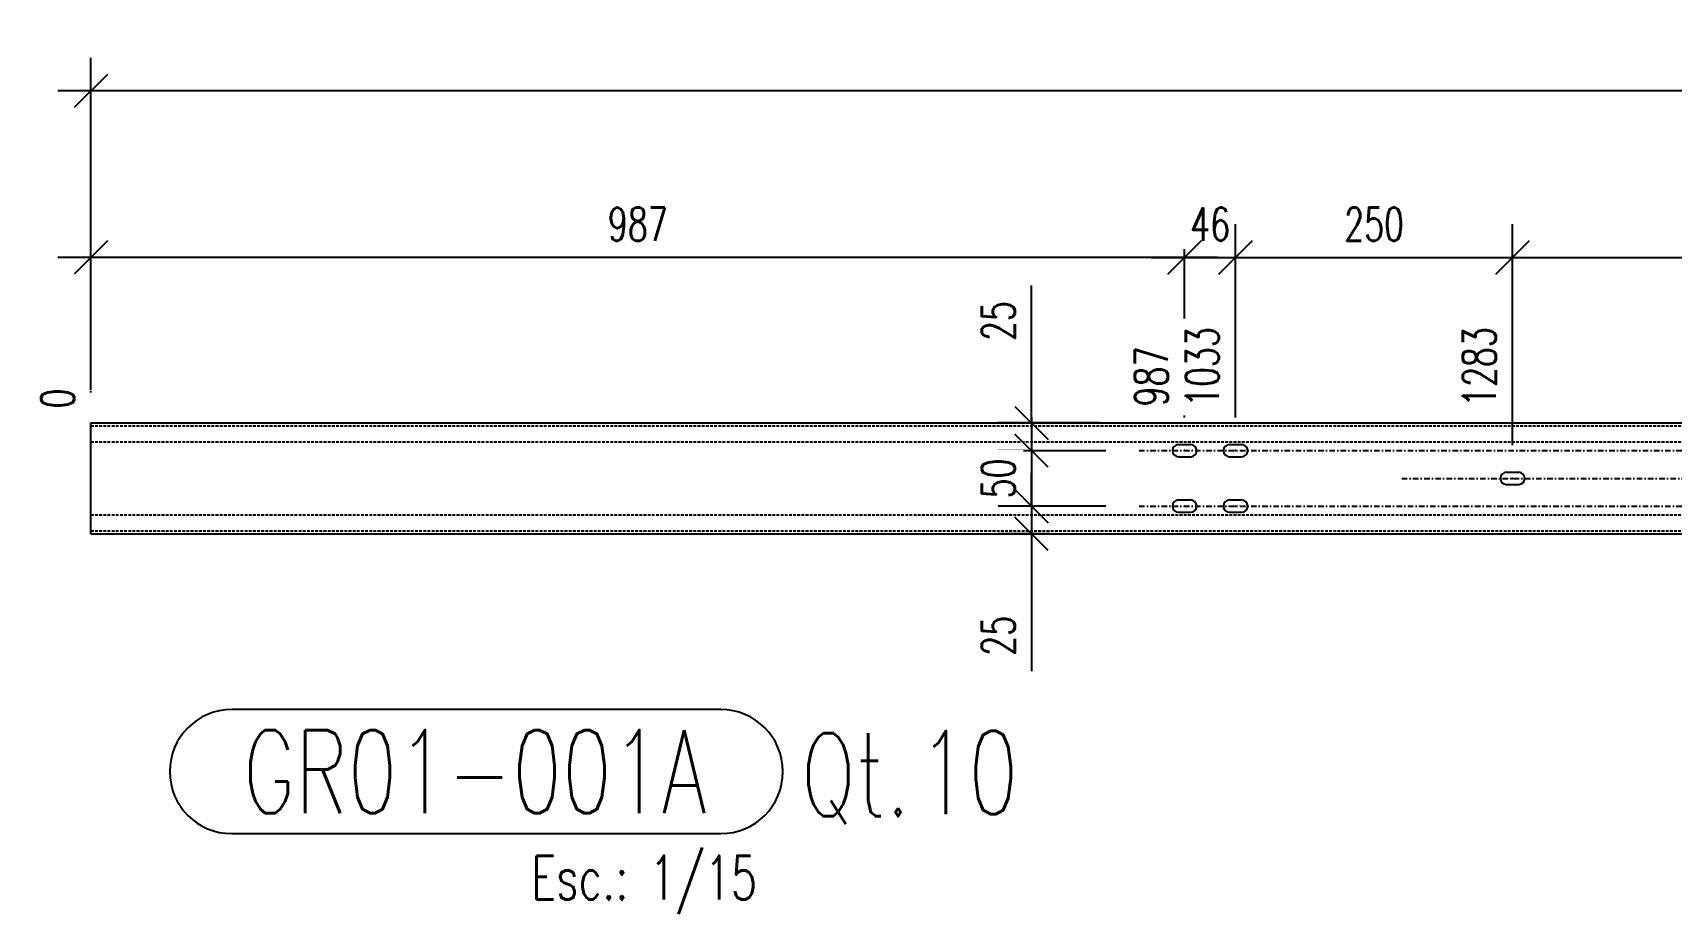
# Model space of a CAD drawing. Extents: x -19306 to -12278, y 10090 to 14699.
# Drawn here: x -19238 to -17759, y 13904 to 14699 of the extents above; entities that cross this region are included whole.
import ezdxf
from ezdxf.enums import TextEntityAlignment as Align

# ---------------------------------------------------------------- set-up
doc = ezdxf.new("R2010")
doc.units = 0
doc.header["$LTSCALE"] = 10
doc.header["$MEASUREMENT"] = 0
doc.linetypes.add('DASHDOT', pattern=[1, 0.5, -0.25, 0, -0.25])
doc.linetypes.add('HIDDEN', pattern=[0.375, 0.25, -0.125])
doc.layers.get('0').update_dxf_attribs({"linetype": 'CONTINUOUS'})
doc.layers.get('Defpoints').update_dxf_attribs({"linetype": 'CONTINUOUS'})
for name, color, linetype in [('A', 2, 'DASHDOT'), ('COTAS', 4, 'CONTINUOUS'), ('FORIR', 4, 'CONTINUOUS'), ('G', 3, 'CONTINUOUS'), ('MARK_QTA', 4, 'CONTINUOUS'), ('MARK_SLOT', 6, 'CONTINUOUS'), ('TR', 6, 'HIDDEN')]:
    doc.layers.add(name, color=color, linetype=linetype)
doc.styles.add('MARK', font='ROMANS', dxfattribs={"width": 0.7})
doc.styles.add('ROMANS', font='romans.shx', dxfattribs={"width": 0.7})
doc.dimstyles.new('1-15', dxfattribs={"dimscale": 15, "dimtxt": 2, "dimasz": 2, "dimexe": 2, "dimexo": 2, "dimgap": 1, "dimtad": 1, "dimdec": 0, "dimzin": 0, "dimdsep": 46, "dimtxsty": 'ROMANS', "dimblk": 'OBLIQUE', "dimcen": 0, "dimdle": 2, "dimclrd": 1, "dimclre": 1, "dimclrt": 4, "dimadec": 0, "dimazin": 0, "dimtfac": 1, "dimtdec": 0, "dimtofl": 0, "dimtmove": 0, "dimatfit": 3, "dimfxl": 1, "dimtfill": 1, "dimtolj": 1, "dimtzin": 0, "dimarcsym": 0})

# ---------------------------------------------------------------- blocks, each defined once
blk = doc.blocks.new('3D_INFOHOLE1')
blk.add_point((0, 0))
at = {"layer": 'FORIR', "flags": 1}
for tag, p in [('DIAMETER', (7.6, -4.3)), ('TYPE', (7.6, -19.3)), ('LENGTH', (7.6, -12))]:
    blk.add_attdef(tag, p, '', height=5.26, dxfattribs=at)
blk = doc.blocks.new('M8_PRO')
at = {"layer": 'MARK_SLOT'}
blk.add_lwpolyline([(3.735, 7.469, 1), (3.735, 0), (33.154, 0, 1), (33.154, 7.469)], format="xyb", close=True, dxfattribs=at)
at = {"style": 'MARK', "width": 0.7, "flags": 1}
for tag, p in [('TRA_PEZ', (-2.506, 11.921)), ('SUN_LIS', (-2.506, 10.85)), ('PUN_LIS', (-2.506, 11.386)), ('DES_PEZ', (-2.506, 10.315)), ('NOT_PEZ', (-2.506, 9.78)), ('TIP_PEZ', (-2.506, 9.244)), ('ING_PEZ', (-2.506, 8.709)), ('COD_PEZ', (-2.506, 7.638)), ('MCL_PEZ', (-2.506, 8.173)), ('COS_PEZ', (-2.506, 7.103)), ('DIM_PRO', (-2.506, 6.567))]:
    blk.add_attdef(tag, p, '', height=0.35, dxfattribs=at)
at = {"style": 'MARK', "width": 0.7}
blk.add_attdef('MAR_PEZ', text='', height=5, dxfattribs=at).set_placement((13.591, 3.735), align=Align.MIDDLE)
at = {"layer": 'MARK_QTA', "style": 'MARK', "width": 0.7}
blk.add_text('Qt.', height=5, dxfattribs=at).set_placement((41.274, 3.313), align=Align.MIDDLE)
blk.add_attdef('QTA_PEZ', (81.818, 1.179), '', height=5, dxfattribs=at)
blk = doc.blocks.new('_OBLIQUE')
at = {"color": 0, "linetype": 'ByBlock'}
blk.add_line((-0.5, -0.5), (0.5, 0.5), dxfattribs=at)
blk = doc.blocks.new('*D26')
at = {"layer": 'COTAS', "color": 1, "lineweight": -2, "transparency": 16777216}
for p, q in [((-19185.1, 14377), (-19185.1, 14526.4)), ((-18198.1, 14352), (-18198.1, 14526.4)), ((-18168.1, 14496.4), (-19215.1, 14496.4))]:
    blk.add_line(p, q, dxfattribs=at)
at = {"layer": 'Defpoints', "color": 0, "transparency": 16777216}
for p in [(-19185.1, 14496.4), (-19185.1, 14347), (-18198.1, 14322)]:
    blk.add_point(p, dxfattribs=at)
at = {"layer": 'COTAS', "color": 1, "lineweight": -2, "transparency": 16777216, "xscale": 30, "yscale": 30, "zscale": 30, "rotation": 180}
blk.add_blockref('_OBLIQUE', (-19185.1, 14496.4), dxfattribs=at)
at = {"layer": 'COTAS', "color": 1, "lineweight": -2, "transparency": 16777216, "xscale": 30, "yscale": 30, "zscale": 30}
blk.add_blockref('_OBLIQUE', (-18198.1, 14496.4), dxfattribs=at)
at = {"layer": 'COTAS', "color": 4, "transparency": 16777216, "insert": (-18691.6, 14526.4), "char_height": 30, "attachment_point": 5, "style": 'ROMANS', "bg_fill": 3, "box_fill_scale": 1.25, "bg_fill_color": 256, "bg_fill_true_color": 13158600, "bg_fill_transparency": 0}
blk.add_mtext('\\A1;987', dxfattribs=at)
blk = doc.blocks.new('*D27')
at = {"layer": 'COTAS', "color": 1, "lineweight": -2, "transparency": 16777216}
for p, q in [((-18198.1, 14352), (-18198.1, 14526.4)), ((-18152.1, 14352), (-18152.1, 14526.4)), ((-18228.1, 14496.4), (-18122.1, 14496.4))]:
    blk.add_line(p, q, dxfattribs=at)
at = {"layer": 'Defpoints', "color": 0, "transparency": 16777216}
for p in [(-18152.1, 14496.4), (-18198.1, 14322), (-18152.1, 14322)]:
    blk.add_point(p, dxfattribs=at)
at = {"layer": 'COTAS', "color": 4, "transparency": 16777216, "insert": (-18175.1, 14526.4), "char_height": 30, "attachment_point": 5, "style": 'ROMANS', "bg_fill": 3, "box_fill_scale": 1.25, "bg_fill_color": 256, "bg_fill_true_color": 13158600, "bg_fill_transparency": 0}
blk.add_mtext('\\A1;46', dxfattribs=at)
at = {"layer": 'COTAS', "color": 1, "lineweight": -2, "transparency": 16777216, "xscale": 30, "yscale": 30, "zscale": 30, "rotation": 180}
blk.add_blockref('_OBLIQUE', (-18198.1, 14496.4), dxfattribs=at)
at = {"layer": 'COTAS', "color": 1, "lineweight": -2, "transparency": 16777216, "xscale": 30, "yscale": 30, "zscale": 30}
blk.add_blockref('_OBLIQUE', (-18152.1, 14496.4), dxfattribs=at)
blk = doc.blocks.new('*D28')
at = {"layer": 'COTAS', "color": 1, "lineweight": -2, "transparency": 16777216}
for p, q in [((-18152.1, 14352), (-18152.1, 14526.4)), ((-17902.1, 14327), (-17902.1, 14526.4)), ((-18182.1, 14496.4), (-17872.1, 14496.4))]:
    blk.add_line(p, q, dxfattribs=at)
at = {"layer": 'Defpoints', "color": 0, "transparency": 16777216}
for p in [(-17902.1, 14496.4), (-18152.1, 14322), (-17902.1, 14297)]:
    blk.add_point(p, dxfattribs=at)
at = {"layer": 'COTAS', "color": 1, "lineweight": -2, "transparency": 16777216, "xscale": 30, "yscale": 30, "zscale": 30, "rotation": 180}
blk.add_blockref('_OBLIQUE', (-18152.1, 14496.4), dxfattribs=at)
at = {"layer": 'COTAS', "color": 1, "lineweight": -2, "transparency": 16777216, "xscale": 30, "yscale": 30, "zscale": 30}
blk.add_blockref('_OBLIQUE', (-17902.1, 14496.4), dxfattribs=at)
at = {"layer": 'COTAS', "color": 4, "transparency": 16777216, "insert": (-18027.1, 14526.4), "char_height": 30, "attachment_point": 5, "style": 'ROMANS', "bg_fill": 3, "box_fill_scale": 1.25, "bg_fill_color": 256, "bg_fill_true_color": 13158600, "bg_fill_transparency": 0}
blk.add_mtext('\\A1;250', dxfattribs=at)
blk = doc.blocks.new('*D29')
at = {"layer": 'COTAS', "color": 1, "lineweight": -2, "transparency": 16777216}
for p, q in [((-17902.1, 14327), (-17902.1, 14526.4)), ((-15745.6, 14327), (-15745.6, 14526.4)), ((-17932.1, 14496.4), (-15715.6, 14496.4))]:
    blk.add_line(p, q, dxfattribs=at)
at = {"layer": 'Defpoints', "color": 0, "transparency": 16777216}
for p in [(-15745.6, 14496.4), (-17902.1, 14297), (-15745.6, 14297)]:
    blk.add_point(p, dxfattribs=at)
at = {"layer": 'COTAS', "color": 1, "lineweight": -2, "transparency": 16777216, "xscale": 30, "yscale": 30, "zscale": 30, "rotation": 180}
blk.add_blockref('_OBLIQUE', (-17902.1, 14496.4), dxfattribs=at)
at = {"layer": 'COTAS', "color": 1, "lineweight": -2, "transparency": 16777216, "xscale": 30, "yscale": 30, "zscale": 30}
blk.add_blockref('_OBLIQUE', (-15745.6, 14496.4), dxfattribs=at)
at = {"layer": 'COTAS', "color": 4, "transparency": 16777216, "insert": (-16823.8, 14526.4), "char_height": 30, "attachment_point": 5, "style": 'ROMANS', "bg_fill": 3, "box_fill_scale": 1.25, "bg_fill_color": 256, "bg_fill_true_color": 13158600, "bg_fill_transparency": 0}
blk.add_mtext('\\A1;2157', dxfattribs=at)
blk = doc.blocks.new('*D35')
at = {"layer": 'COTAS', "color": 1, "lineweight": -2, "transparency": 16777216}
blk.add_line((-19185.1, 14374.4), (-19185.1, 14376), dxfattribs=at)
at = {"layer": 'Defpoints', "color": 0, "transparency": 16777216}
for p in [(-19185.1, 14347), (-19185.1, 14347), (-19185.1, 14344.4)]:
    blk.add_point(p, dxfattribs=at)
at = {"layer": 'COTAS', "color": 4, "transparency": 16777216, "insert": (-19215.1, 14369), "char_height": 30, "attachment_point": 5, "rotation": 90, "style": 'ROMANS', "bg_fill": 3, "box_fill_scale": 1.25, "bg_fill_color": 256, "bg_fill_true_color": 13158600, "bg_fill_transparency": 0}
blk.add_mtext('\\A1;0', dxfattribs=at)
blk = doc.blocks.new('*D36')
at = {"layer": 'COTAS', "color": 1, "lineweight": -2, "transparency": 16777216}
blk.add_line((-18198.1, 14352), (-18198.1, 14416), dxfattribs=at)
at = {"layer": 'Defpoints', "color": 0, "transparency": 16777216}
for p in [(-19185.1, 14347), (-18198.1, 14347), (-18198.1, 14322)]:
    blk.add_point(p, dxfattribs=at)
at = {"layer": 'COTAS', "color": 4, "transparency": 16777216, "insert": (-18228.1, 14389), "char_height": 30, "attachment_point": 5, "rotation": 90, "style": 'ROMANS', "bg_fill": 3, "box_fill_scale": 1.25, "bg_fill_color": 256, "bg_fill_true_color": 13158600, "bg_fill_transparency": 0}
blk.add_mtext('\\A1;987', dxfattribs=at)
blk = doc.blocks.new('*D37')
at = {"layer": 'COTAS', "color": 1, "lineweight": -2, "transparency": 16777216}
blk.add_line((-18152.1, 14352), (-18152.1, 14433), dxfattribs=at)
at = {"layer": 'Defpoints', "color": 0, "transparency": 16777216}
for p in [(-19185.1, 14347), (-18152.1, 14347), (-18152.1, 14322)]:
    blk.add_point(p, dxfattribs=at)
at = {"layer": 'COTAS', "color": 4, "transparency": 16777216, "insert": (-18182.1, 14397.5), "char_height": 30, "attachment_point": 5, "rotation": 90, "style": 'ROMANS', "bg_fill": 3, "box_fill_scale": 1.25, "bg_fill_color": 256, "bg_fill_true_color": 13158600, "bg_fill_transparency": 0}
blk.add_mtext('\\A1;1033', dxfattribs=at)
blk = doc.blocks.new('*D38')
at = {"layer": 'COTAS', "color": 1, "lineweight": -2, "transparency": 16777216}
blk.add_line((-17902.1, 14327), (-17902.1, 14433), dxfattribs=at)
at = {"layer": 'Defpoints', "color": 0, "transparency": 16777216}
for p in [(-19185.1, 14347), (-17902.1, 14347), (-17902.1, 14297)]:
    blk.add_point(p, dxfattribs=at)
at = {"layer": 'COTAS', "color": 4, "transparency": 16777216, "insert": (-17932.1, 14397.5), "char_height": 30, "attachment_point": 5, "rotation": 90, "style": 'ROMANS', "bg_fill": 3, "box_fill_scale": 1.25, "bg_fill_color": 256, "bg_fill_true_color": 13158600, "bg_fill_transparency": 0}
blk.add_mtext('\\A1;1283', dxfattribs=at)
blk = doc.blocks.new('*D39')
at = {"layer": 'COTAS', "color": 1, "lineweight": -2, "transparency": 16777216}
blk.add_line((-15745.6, 14327), (-15745.6, 14436), dxfattribs=at)
at = {"layer": 'Defpoints', "color": 0, "transparency": 16777216}
for p in [(-19185.1, 14347), (-15745.6, 14347), (-15745.6, 14297)]:
    blk.add_point(p, dxfattribs=at)
at = {"layer": 'COTAS', "color": 4, "transparency": 16777216, "insert": (-15775.6, 14399), "char_height": 30, "attachment_point": 5, "rotation": 90, "style": 'ROMANS', "bg_fill": 3, "box_fill_scale": 1.25, "bg_fill_color": 256, "bg_fill_true_color": 13158600, "bg_fill_transparency": 0}
blk.add_mtext('\\A1;3440', dxfattribs=at)
blk = doc.blocks.new('*D40')
at = {"layer": 'COTAS', "color": 1, "lineweight": -2, "transparency": 16777216}
blk.add_line((-15495.6, 14352), (-15495.6, 14436), dxfattribs=at)
at = {"layer": 'Defpoints', "color": 0, "transparency": 16777216}
for p in [(-19185.1, 14347), (-15495.6, 14347), (-15495.6, 14322)]:
    blk.add_point(p, dxfattribs=at)
at = {"layer": 'COTAS', "color": 4, "transparency": 16777216, "insert": (-15525.6, 14399), "char_height": 30, "attachment_point": 5, "rotation": 90, "style": 'ROMANS', "bg_fill": 3, "box_fill_scale": 1.25, "bg_fill_color": 256, "bg_fill_true_color": 13158600, "bg_fill_transparency": 0}
blk.add_mtext('\\A1;3690', dxfattribs=at)
blk = doc.blocks.new('*D41')
at = {"layer": 'COTAS', "color": 1, "lineweight": -2, "transparency": 16777216}
blk.add_line((-15245.6, 14327), (-15245.6, 14436), dxfattribs=at)
at = {"layer": 'Defpoints', "color": 0, "transparency": 16777216}
for p in [(-19185.1, 14347), (-15245.6, 14347), (-15245.6, 14297)]:
    blk.add_point(p, dxfattribs=at)
at = {"layer": 'COTAS', "color": 4, "transparency": 16777216, "insert": (-15275.6, 14399), "char_height": 30, "attachment_point": 5, "rotation": 90, "style": 'ROMANS', "bg_fill": 3, "box_fill_scale": 1.25, "bg_fill_color": 256, "bg_fill_true_color": 13158600, "bg_fill_transparency": 0}
blk.add_mtext('\\A1;3940', dxfattribs=at)
blk = doc.blocks.new('*D42')
at = {"layer": 'COTAS', "color": 1, "lineweight": -2, "transparency": 16777216}
blk.add_line((-13139.1, 14327), (-13139.1, 14435), dxfattribs=at)
at = {"layer": 'Defpoints', "color": 0, "transparency": 16777216}
for p in [(-19185.1, 14347), (-13139.1, 14347), (-13139.1, 14297)]:
    blk.add_point(p, dxfattribs=at)
at = {"layer": 'COTAS', "color": 4, "transparency": 16777216, "insert": (-13169.1, 14398.5), "char_height": 30, "attachment_point": 5, "rotation": 90, "style": 'ROMANS', "bg_fill": 3, "box_fill_scale": 1.25, "bg_fill_color": 256, "bg_fill_true_color": 13158600, "bg_fill_transparency": 0}
blk.add_mtext('\\A1;6046', dxfattribs=at)
blk = doc.blocks.new('*D43')
at = {"layer": 'COTAS', "color": 1, "lineweight": -2, "transparency": 16777216}
blk.add_line((-12889.1, 14352), (-12889.1, 14435), dxfattribs=at)
at = {"layer": 'Defpoints', "color": 0, "transparency": 16777216}
for p in [(-19185.1, 14347), (-12889.1, 14347), (-12889.1, 14322)]:
    blk.add_point(p, dxfattribs=at)
at = {"layer": 'COTAS', "color": 4, "transparency": 16777216, "insert": (-12919.1, 14398.5), "char_height": 30, "attachment_point": 5, "rotation": 90, "style": 'ROMANS', "bg_fill": 3, "box_fill_scale": 1.25, "bg_fill_color": 256, "bg_fill_true_color": 13158600, "bg_fill_transparency": 0}
blk.add_mtext('\\A1;6296', dxfattribs=at)
blk = doc.blocks.new('*D44')
at = {"layer": 'COTAS', "color": 1, "lineweight": -2, "transparency": 16777216}
for p, q in [((-12786.5, 14287), (-12786.5, 14436)), ((-12871.1, 14360), (-12871.1, 14390)), ((-12871.1, 14390), (-12786.5, 14287))]:
    blk.add_line(p, q, dxfattribs=at)
at = {"layer": 'Defpoints', "color": 0, "transparency": 16777216}
for p in [(-19185.1, 14347), (-12786.5, 14347), (-12871.1, 14330)]:
    blk.add_point(p, dxfattribs=at)
at = {"layer": 'COTAS', "color": 4, "transparency": 16777216, "insert": (-12816.5, 14399), "char_height": 30, "attachment_point": 5, "rotation": 90, "style": 'ROMANS', "bg_fill": 3, "box_fill_scale": 1.25, "bg_fill_color": 256, "bg_fill_true_color": 13158600, "bg_fill_transparency": 0}
blk.add_mtext('\\A1;6314', dxfattribs=at)
blk = doc.blocks.new('*D45')
at = {"layer": 'COTAS', "color": 1, "lineweight": -2, "transparency": 16777216}
for p, q in [((-19185.1, 14377), (-19185.1, 14676.6)), ((-12871.1, 14377), (-12871.1, 14676.6)), ((-12841.1, 14646.6), (-19215.1, 14646.6))]:
    blk.add_line(p, q, dxfattribs=at)
at = {"layer": 'Defpoints', "color": 0, "transparency": 16777216}
for p in [(-19185.1, 14646.6), (-19185.1, 14347), (-12871.1, 14347)]:
    blk.add_point(p, dxfattribs=at)
at = {"layer": 'COTAS', "color": 1, "lineweight": -2, "transparency": 16777216, "xscale": 30, "yscale": 30, "zscale": 30, "rotation": 180}
blk.add_blockref('_OBLIQUE', (-19185.1, 14646.6), dxfattribs=at)
at = {"layer": 'COTAS', "color": 1, "lineweight": -2, "transparency": 16777216, "xscale": 30, "yscale": 30, "zscale": 30}
blk.add_blockref('_OBLIQUE', (-12871.1, 14646.6), dxfattribs=at)
at = {"layer": 'COTAS', "color": 4, "transparency": 16777216, "insert": (-16028.1, 14676.6), "char_height": 30, "attachment_point": 5, "style": 'ROMANS', "bg_fill": 3, "box_fill_scale": 1.25, "bg_fill_color": 256, "bg_fill_true_color": 13158600, "bg_fill_transparency": 0}
blk.add_mtext('\\A1;6314', dxfattribs=at)
blk = doc.blocks.new('*D50')
at = {"layer": 'COTAS', "color": 1, "lineweight": -2, "transparency": 16777216}
for p, q in [((-18336.2, 14347), (-18336.2, 14471)), ((-18274.8, 14347), (-18366.2, 14347)), ((-18269.1, 14322), (-18366.2, 14322)), ((-18336.2, 14322), (-18336.2, 14292))]:
    blk.add_line(p, q, dxfattribs=at)
at = {"layer": 'Defpoints', "color": 0, "transparency": 16777216}
for p in [(-18336.2, 14347), (-18244.8, 14347), (-18239.1, 14322)]:
    blk.add_point(p, dxfattribs=at)
at = {"layer": 'COTAS', "color": 1, "lineweight": -2, "transparency": 16777216, "xscale": 30, "yscale": 30, "zscale": 30}
for p, rotation in [((-18336.2, 14347), 270), ((-18336.2, 14322), 90)]:
    blk.add_blockref('_OBLIQUE', p, dxfattribs=dict(at, rotation=rotation))
at = {"layer": 'COTAS', "color": 4, "transparency": 16777216, "insert": (-18366.2, 14439), "char_height": 30, "attachment_point": 5, "rotation": 90, "style": 'ROMANS', "bg_fill": 3, "box_fill_scale": 1.25, "bg_fill_color": 256, "bg_fill_true_color": 13158600, "bg_fill_transparency": 0}
blk.add_mtext('\\A1;25', dxfattribs=at)
blk = doc.blocks.new('*D51')
at = {"layer": 'COTAS', "color": 1, "lineweight": -2, "transparency": 16777216}
for p, q in [((-18336.2, 14352), (-18336.2, 14242)), ((-18269.1, 14322), (-18366.2, 14322)), ((-18269.1, 14272), (-18366.2, 14272))]:
    blk.add_line(p, q, dxfattribs=at)
at = {"layer": 'Defpoints', "color": 0, "transparency": 16777216}
for p in [(-18239.1, 14322), (-18336.2, 14272), (-18239.1, 14272)]:
    blk.add_point(p, dxfattribs=at)
at = {"layer": 'COTAS', "color": 1, "lineweight": -2, "transparency": 16777216, "xscale": 30, "yscale": 30, "zscale": 30}
for p, rotation in [((-18336.2, 14322), 90), ((-18336.2, 14272), 270)]:
    blk.add_blockref('_OBLIQUE', p, dxfattribs=dict(at, rotation=rotation))
at = {"layer": 'COTAS', "color": 4, "transparency": 16777216, "insert": (-18366.2, 14297), "char_height": 30, "attachment_point": 5, "rotation": 90, "style": 'ROMANS', "bg_fill": 3, "box_fill_scale": 1.25, "bg_fill_color": 256, "bg_fill_true_color": 13158600, "bg_fill_transparency": 0}
blk.add_mtext('\\A1;50', dxfattribs=at)
blk = doc.blocks.new('*D52')
at = {"layer": 'COTAS', "color": 1, "lineweight": -2, "transparency": 16777216}
for p, q in [((-18336.2, 14272), (-18336.2, 14302)), ((-18319.5, 14272), (-18366.2, 14272)), ((-18319.5, 14247), (-18366.2, 14247)), ((-18336.2, 14247), (-18336.2, 14123))]:
    blk.add_line(p, q, dxfattribs=at)
at = {"layer": 'Defpoints', "color": 0, "transparency": 16777216}
for p in [(-18289.5, 14272), (-18336.2, 14247), (-18289.5, 14247)]:
    blk.add_point(p, dxfattribs=at)
at = {"layer": 'COTAS', "color": 1, "lineweight": -2, "transparency": 16777216, "xscale": 30, "yscale": 30, "zscale": 30}
for p, rotation in [((-18336.2, 14272), 270), ((-18336.2, 14247), 90)]:
    blk.add_blockref('_OBLIQUE', p, dxfattribs=dict(at, rotation=rotation))
at = {"layer": 'COTAS', "color": 4, "transparency": 16777216, "insert": (-18366.2, 14155), "char_height": 30, "attachment_point": 5, "rotation": 90, "style": 'ROMANS', "bg_fill": 3, "box_fill_scale": 1.25, "bg_fill_color": 256, "bg_fill_true_color": 13158600, "bg_fill_transparency": 0}
blk.add_mtext('\\A1;25', dxfattribs=at)

msp = doc.modelspace()

# ---------------------------------------------------------------- linework, layer by layer
at = {"layer": 'A'}
msp.add_line((-18239.128, 14272.008), (-12861.106, 14272.008), dxfattribs=at)
msp.add_point((-19185.078, 14330.008), dxfattribs=at)
at = {"layer": 'G'}
for p, q in [((-19185.078, 14247.008), (-19185.078, 14347.008)), ((-19185.078, 14347.008), (-12871.078, 14347.008)), ((-18203.578, 14327.508), (-18192.578, 14327.508)), ((-18203.578, 14316.508), (-18192.578, 14316.508)), ((-18157.578, 14327.508), (-18146.578, 14327.508)), ((-18157.578, 14316.508), (-18146.578, 14316.508)), ((-17907.578, 14302.508), (-17896.578, 14302.508)), ((-17907.578, 14291.508), (-17896.578, 14291.508)), ((-18203.578, 14277.508), (-18192.578, 14277.508)), ((-18157.578, 14277.508), (-18146.578, 14277.508)), ((-18203.578, 14266.508), (-18192.578, 14266.508)), ((-18157.578, 14266.508), (-18146.578, 14266.508)), ((-19185.078, 14247.008), (-12871.078, 14247.008))]:
    msp.add_line(p, q, dxfattribs=at)
for centre, start, end in [((-18203.578, 14322.008), 90, 270), ((-18192.578, 14322.008), 270, 90), ((-18157.578, 14322.008), 90, 270), ((-18146.578, 14322.008), 270, 90), ((-17907.578, 14297.008), 90, 270), ((-17896.578, 14297.008), 270, 90), ((-18203.578, 14272.008), 90, 270), ((-18192.578, 14272.008), 270, 90), ((-18157.578, 14272.008), 90, 270), ((-18146.578, 14272.008), 270, 90)]:
    msp.add_arc(centre, 5.5, start, end, dxfattribs=at)
msp.add_point((-19185.078, 14330.008), dxfattribs=at)
at = {"layer": 'TR'}
for p, q in [((-19185.078, 14344.358), (-12871.078, 14344.358)), ((-19185.078, 14330.008), (-12871.078, 14330.008)), ((-19185.078, 14264.008), (-12871.078, 14264.008)), ((-19185.078, 14249.658), (-12871.078, 14249.658))]:
    msp.add_line(p, q, dxfattribs=at)
msp.add_point((-19185.078, 14330.008), dxfattribs=at)

# ---------------------------------------------------------------- block references
for p in [(-18198.078, 14322.008), (-18152.078, 14322.008), (-17902.078, 14297.008), (-18198.078, 14272.008), (-18152.078, 14272.008)]:
    msp.add_blockref('3D_INFOHOLE1', p)
ref = msp.add_blockref('M8_PRO', (-19113.964, 13976.401), dxfattribs=dict(xscale=15, yscale=15, zscale=15))
ref.add_attrib('MAR_PEZ', 'GR01-001A', dxfattribs={"height": 75, "style": 'MARK', "width": 0.7}).set_placement((-18838.702, 14032.419), align=Align.MIDDLE)
ref.add_attrib('QTA_PEZ', '10', (-18438.273, 13994.086), dxfattribs={"layer": 'MARK_QTA', "height": 75, "style": 'MARK', "width": 0.7})

# ---------------------------------------------------------------- texts
at = {"color": 4, "style": 'MARK', "width": 0.7}
msp.add_text('Esc.: 1/15', height=39.525, dxfattribs=at).set_placement((-18685.768, 13933.795), align=Align.MIDDLE)

# ---------------------------------------------------------------- next in the draw order: dimensions: what is measured, and where the dimension line sits
at = {"layer": 'COTAS'}
dim = msp.add_linear_dim(base=(-19185.078, 14496.36), p1=(-18198.078, 14322.008), p2=(-19185.078, 14347.008), dimstyle='1-15', dxfattribs=at)
dim.commit()
dim.dimension.update_dxf_attribs({"geometry": '*D26', "text_midpoint": (-18691.578, 14526.36)})

# ---------------------------------------------------------------- next in the draw order: dimensions: what is measured, and where the dimension line sits
dim = msp.add_linear_dim(base=(-18152.078, 14496.36), p1=(-18198.078, 14322.008), p2=(-18152.078, 14322.008), dimstyle='1-15', override={"dimtmove": 1}, dxfattribs=at)
dim.commit()
dim.dimension.update_dxf_attribs({"geometry": '*D27', "text_midpoint": (-18175.078, 14496.36), "dimtype": 160})
dim = msp.add_ordinate_dim(feature_location=(-19185.077896701, 14344.357725412), offset=(0, 2.649999993), dtype=1, origin=(-19185.077896701, 14347.007725405), dimstyle='1-15', dxfattribs=at)
dim.commit()
dim.dimension.update_dxf_attribs({"geometry": '*D35', "text_midpoint": (-19215.077896701, 14369.007725405)})

# ---------------------------------------------------------------- next in the draw order: dimensions: what is measured, and where the dimension line sits
dim = msp.add_linear_dim(base=(-17902.078, 14496.36), p1=(-18152.078, 14322.008), p2=(-17902.078, 14297.008), dimstyle='1-15', override={"dimtmove": 1}, dxfattribs=at)
dim.commit()
dim.dimension.update_dxf_attribs({"geometry": '*D28', "text_midpoint": (-18027.078, 14526.36)})
dim = msp.add_ordinate_dim(feature_location=(-18198.078, 14322.008), offset=(0, 25), dtype=1, origin=(-19185.078, 14347.008), dimstyle='1-15', dxfattribs=at)
dim.commit()
dim.dimension.update_dxf_attribs({"geometry": '*D36', "text_midpoint": (-18228.078, 14389.008)})

# ---------------------------------------------------------------- next in the draw order: dimensions: what is measured, and where the dimension line sits
dim = msp.add_linear_dim(base=(-15745.577896701, 14496.360157506), p1=(-17902.077896701, 14297.007725405), p2=(-15745.577896701, 14297.007725405), dimstyle='1-15', override={"dimtmove": 1}, dxfattribs=at)
dim.commit()
dim.dimension.update_dxf_attribs({"geometry": '*D29', "text_midpoint": (-16823.827896701, 14526.360157506)})
dim = msp.add_ordinate_dim(feature_location=(-18152.078, 14322.008), offset=(0, 25), dtype=1, origin=(-19185.078, 14347.008), dimstyle='1-15', dxfattribs=at)
dim.commit()
dim.dimension.update_dxf_attribs({"geometry": '*D37', "text_midpoint": (-18182.078, 14397.508)})

# ---------------------------------------------------------------- next in the draw order: dimensions: what is measured, and where the dimension line sits
dim = msp.add_ordinate_dim(feature_location=(-17902.078, 14297.008), offset=(0, 50), dtype=1, origin=(-19185.078, 14347.008), dimstyle='1-15', dxfattribs=at)
dim.commit()
dim.dimension.update_dxf_attribs({"geometry": '*D38', "text_midpoint": (-17932.078, 14397.508)})

# ---------------------------------------------------------------- next in the draw order: dimensions: what is measured, and where the dimension line sits
dim = msp.add_ordinate_dim(feature_location=(-15745.577896701, 14297.007725405), offset=(0, 50), dtype=1, origin=(-19185.077896701, 14347.007725405), dimstyle='1-15', dxfattribs=at)
dim.commit()
dim.dimension.update_dxf_attribs({"geometry": '*D39', "text_midpoint": (-15775.577896701, 14399.007725405)})

# ---------------------------------------------------------------- next in the draw order: dimensions: what is measured, and where the dimension line sits
dim = msp.add_ordinate_dim(feature_location=(-15495.577896701, 14322.007725405), offset=(0, 25), dtype=1, origin=(-19185.077896701, 14347.007725405), dimstyle='1-15', dxfattribs=at)
dim.commit()
dim.dimension.update_dxf_attribs({"geometry": '*D40', "text_midpoint": (-15525.577896701, 14399.007725405)})

# ---------------------------------------------------------------- next in the draw order: dimensions: what is measured, and where the dimension line sits
dim = msp.add_ordinate_dim(feature_location=(-15245.577896701, 14297.007725405), offset=(0, 50), dtype=1, origin=(-19185.077896701, 14347.007725405), dimstyle='1-15', dxfattribs=at)
dim.commit()
dim.dimension.update_dxf_attribs({"geometry": '*D41', "text_midpoint": (-15275.577896701, 14399.007725405)})

# ---------------------------------------------------------------- next in the draw order: dimensions: what is measured, and where the dimension line sits
dim = msp.add_ordinate_dim(feature_location=(-13139.098, 14297.008), offset=(0, 50), dtype=1, origin=(-19185.078, 14347.008), dimstyle='1-15', dxfattribs=at)
dim.commit()
dim.dimension.update_dxf_attribs({"geometry": '*D42', "text_midpoint": (-13169.098, 14398.508)})

# ---------------------------------------------------------------- next in the draw order: dimensions: what is measured, and where the dimension line sits
dim = msp.add_ordinate_dim(feature_location=(-12889.098, 14322.008), offset=(0, 25), dtype=1, origin=(-19185.078, 14347.008), dimstyle='1-15', dxfattribs=at)
dim.commit()
dim.dimension.update_dxf_attribs({"geometry": '*D43', "text_midpoint": (-12919.098, 14398.508)})

# ---------------------------------------------------------------- next in the draw order: dimensions: what is measured, and where the dimension line sits
dim = msp.add_ordinate_dim(feature_location=(-12871.078, 14330.008), offset=(84.624, 17), dtype=1, origin=(-19185.078, 14347.008), dimstyle='1-15', dxfattribs=at)
dim.commit()
dim.dimension.update_dxf_attribs({"geometry": '*D44', "text_midpoint": (-12816.454, 14399.008)})

# ---------------------------------------------------------------- next in the draw order: linework, layer by layer
at = {"layer": 'A'}
for p, q in [((-18239.128, 14322.008), (-12861.106, 14322.008)), ((-18002.078, 14297.008), (-13039.098, 14297.008))]:
    msp.add_line(p, q, dxfattribs=at)

# ---------------------------------------------------------------- next in the draw order: dimensions: what is measured, and where the dimension line sits
at = {"layer": 'COTAS'}
dim = msp.add_linear_dim(base=(-19185.078, 14646.623), p1=(-12871.078, 14347.008), p2=(-19185.078, 14347.008), dimstyle='1-15', dxfattribs=at)
dim.commit()
dim.dimension.update_dxf_attribs({"geometry": '*D45', "text_midpoint": (-16028.078, 14676.623)})

# ---------------------------------------------------------------- next in the draw order: dimensions: what is measured, and where the dimension line sits
dim = msp.add_linear_dim(base=(-18336.22, 14347.008), p1=(-18239.128, 14322.008), p2=(-18244.84, 14347.008), angle=90, dimstyle='1-15', dxfattribs=at)
dim.commit()
dim.dimension.update_dxf_attribs({"geometry": '*D50', "text_midpoint": (-18366.22, 14439.008)})

# ---------------------------------------------------------------- next in the draw order: dimensions: what is measured, and where the dimension line sits
dim = msp.add_linear_dim(base=(-18336.22, 14272.008), p1=(-18239.128, 14322.008), p2=(-18239.128, 14272.008), angle=90, dimstyle='1-15', dxfattribs=at)
dim.commit()
dim.dimension.update_dxf_attribs({"geometry": '*D51', "text_midpoint": (-18336.22, 14297.008), "dimtype": 160})

# ---------------------------------------------------------------- next in the draw order: dimensions: what is measured, and where the dimension line sits
dim = msp.add_linear_dim(base=(-18336.22, 14247.008), p1=(-18289.532, 14272.008), p2=(-18289.532, 14247.008), angle=90, dimstyle='1-15', dxfattribs=at)
dim.commit()
dim.dimension.update_dxf_attribs({"geometry": '*D52', "text_midpoint": (-18366.22, 14155.008)})

doc.saveas('drawing.dxf')
